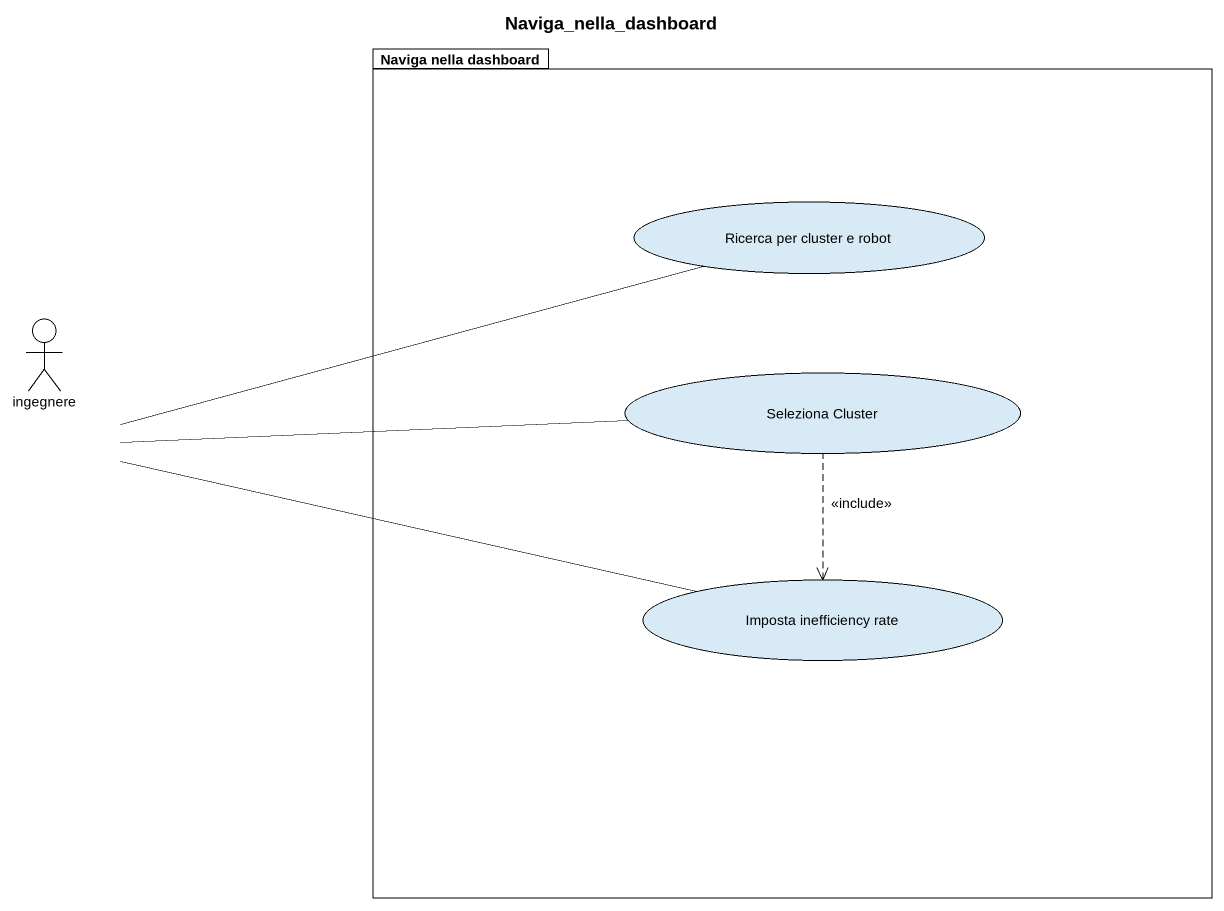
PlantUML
@startuml
title Naviga_nella_dashboard
package "Naviga nella dashboard" as Naviga_nella_dashboard {
  usecase "Ricerca per cluster e robot" as Ricerca_per_cluster_e_robot
  usecase "Seleziona Cluster" as Seleziona_Cluster
  usecase "Imposta inefficiency rate" as Imposta_inefficiency_rate
}
actor ingegnere
ingegnere -right- Ricerca_per_cluster_e_robot
ingegnere -right- Seleziona_Cluster
ingegnere -right- Imposta_inefficiency_rate
Seleziona_Cluster ..> Imposta_inefficiency_rate : <<include>>
@enduml
